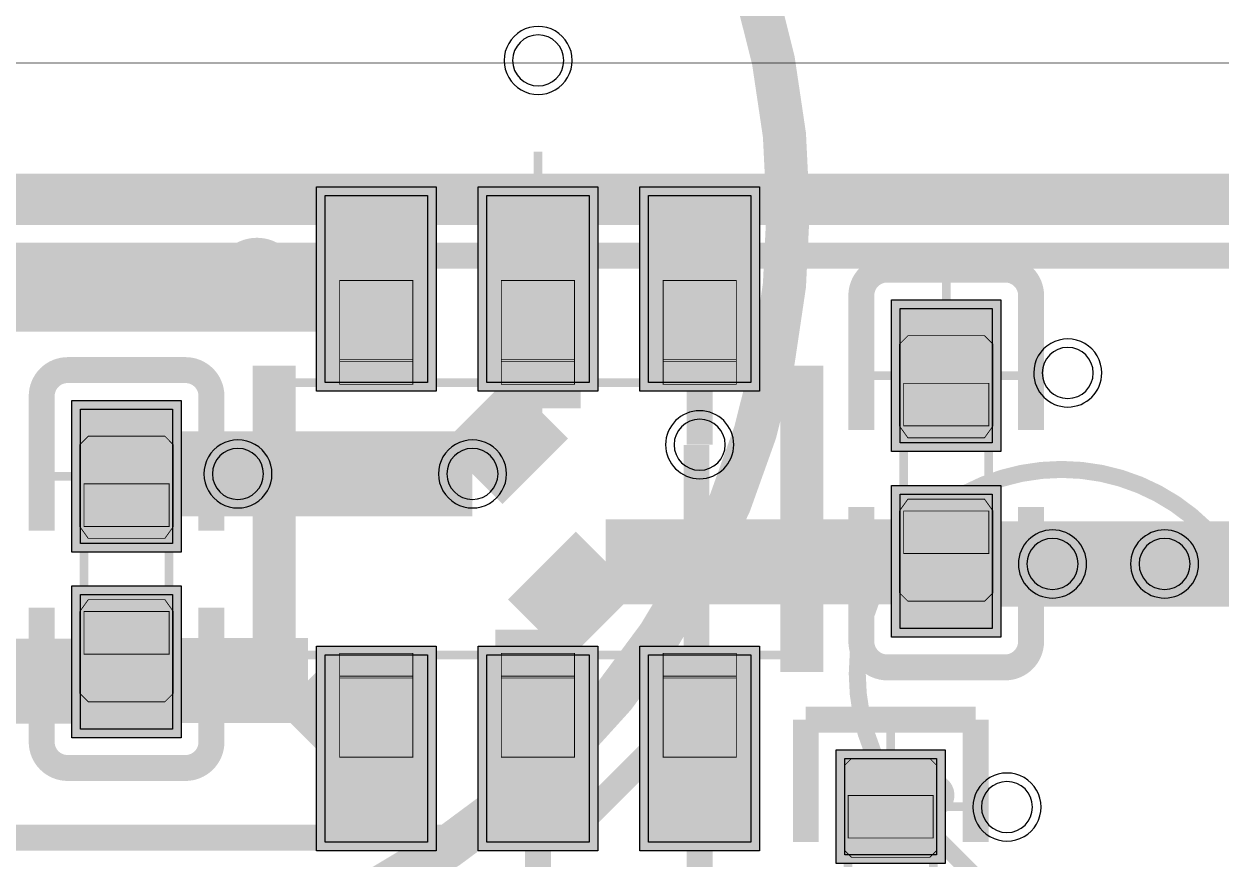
# Model space of a CAD drawing. Header units: millimetres. Extents: x -3 to 238, y -92 to 6.
# Drawn here: x 120.91 to 127.94, y -32.9 to -27.99 of the extents above; entities that cross this region are included whole.
import ezdxf

# ---------------------------------------------------------------- set-up
doc = ezdxf.new("R2010")
doc.units = ezdxf.units.MM
doc.header["$MEASUREMENT"] = 0
for name, color, linetype, true_color in [('Bottom-Layer', 7, 'Continuous', 0x0000ff), ('Bottom-Paste-Mask-Layer', 7, 'Continuous', 0x800000), ('Bottom-Silkscreen-Layer', 7, 'Continuous', 0x66cc33), ('Bottom-Solder-Mask-Layer', 7, 'Continuous', 0xaa00ff), ('Component-Marking-Layer', 7, 'Continuous', 0x66ffcc), ('Component-Shape-Layer', 7, 'Continuous', 0x00cccc), ('Document-Layer', 7, 'Continuous', 0xffffff), ('Hole-Layer', 7, 'Continuous', 0x222222), ('Multi-Layer', 7, 'Continuous', 0xc0c0c0), ('Pin-Floating-Layer', 7, 'Continuous', 0xff99ff), ('Pin-Soldering-Layer', 7, 'Continuous', 0xcc9999), ('Top-Layer', 7, 'Continuous', 0xff0000)]:
    doc.layers.add(name, color=color, linetype=linetype, true_color=true_color)

msp = doc.modelspace()

# ---------------------------------------------------------------- hatches: boundary and pattern name
at = {"layer": 'Bottom-Layer'}
for points in [[(123.28077216154433, -30.096151892303798), (122.68077216154434, -30.096151892303798), (122.68077216154434, -28.996151892303804), (123.28077216154433, -28.996151892303804)], [(124.23073406146814, -30.096151892303798), (123.63073406146813, -30.096151892303798), (123.63073406146813, -28.996151892303804), (124.23073406146814, -28.996151892303804)], [(125.18069596139195, -30.096151892303798), (124.58069596139194, -30.096151892303798), (124.58069596139194, -28.996151892303804), (125.18069596139195, -28.996151892303804)], [(126.59889001778005, -30.45041910083821), (126.05888493776989, -30.45041910083821), (126.05888493776989, -29.660325120650256), (126.59889001778005, -29.660325120650256)], [(121.24384048768098, -30.25113030226061), (121.78384556769116, -30.25113030226061), (121.78384556769116, -31.041224282448564), (121.24384048768098, -31.041224282448564)], [(126.59889001778005, -31.54058928117858), (126.05888493776988, -31.54058928117858), (126.05888493776988, -30.750495300990625), (126.59889001778005, -30.750495300990625)], [(121.24384048768097, -31.341300482600964), (121.78384556769115, -31.341300482600964), (121.78384556769115, -32.13139446278892), (121.24384048768097, -32.13139446278892)], [(123.28077216154433, -32.7961772923546), (122.68077216154434, -32.7961772923546), (122.68077216154434, -31.6961772923546), (123.28077216154433, -31.6961772923546)], [(124.23073406146814, -32.7961772923546), (123.63073406146813, -32.7961772923546), (123.63073406146813, -31.6961772923546), (124.23073406146814, -31.6961772923546)], [(125.18069596139195, -32.7961772923546), (124.58069596139194, -32.7961772923546), (124.58069596139194, -31.6961772923546), (125.18069596139195, -31.6961772923546)], [(125.73264922529847, -32.304419608839225), (126.27265430530863, -32.304419608839225), (126.27265430530863, -32.87007874015748), (125.73264922529847, -32.87007874015748)]]:
    msp.add_hatch(color=256, dxfattribs=at).paths.add_polyline_path(points)
at = {"layer": 'Bottom-Paste-Mask-Layer'}
for points in [[(123.28077216154433, -30.096151892303798), (122.68077216154434, -30.096151892303798), (122.68077216154434, -28.996151892303804), (123.28077216154433, -28.996151892303804)], [(124.23073406146814, -30.096151892303798), (123.63073406146813, -30.096151892303798), (123.63073406146813, -28.996151892303804), (124.23073406146814, -28.996151892303804)], [(125.18069596139195, -30.096151892303798), (124.58069596139194, -30.096151892303798), (124.58069596139194, -28.996151892303804), (125.18069596139195, -28.996151892303804)], [(126.55390652781307, -29.820472440944886), (126.10389382778767, -29.820472440944886), (126.05390652781307, -29.870485140970285), (126.05390652781307, -30.350469900939807), (126.10389382778767, -30.420472440944884), (126.55390652781307, -30.420472440944884), (126.60389382778767, -30.350469900939807), (126.60389382778767, -29.870485140970285)], [(126.55390652781307, -29.820472440944886), (126.10389382778767, -29.820472440944886), (126.05390652781307, -29.870485140970285), (126.05390652781307, -30.350469900939807), (126.10389382778767, -30.420472440944884), (126.55390652781307, -30.420472440944884), (126.60389382778767, -30.350469900939807), (126.60389382778767, -29.870485140970285)], [(121.28882397764797, -31.01122682245365), (121.73883667767338, -31.01122682245365), (121.78882397764797, -30.941249682499368), (121.78882397764797, -30.461239522479048), (121.73883667767338, -30.41122682245365), (121.28882397764797, -30.41122682245365), (121.23883667767336, -30.461239522479048), (121.23883667767336, -30.941249682499368)], [(121.28882397764797, -31.01122682245365), (121.73883667767338, -31.01122682245365), (121.78882397764797, -30.941249682499368), (121.78882397764797, -30.461239522479048), (121.73883667767338, -30.41122682245365), (121.28882397764797, -30.41122682245365), (121.23883667767336, -30.461239522479048), (121.23883667767336, -30.941249682499368)], [(126.55390652781307, -30.780492760985528), (126.10389382778767, -30.780492760985528), (126.05390652781307, -30.850469900939807), (126.05390652781307, -31.330480060960127), (126.10389382778767, -31.380492760985526), (126.55390652781307, -31.380492760985526), (126.60389382778767, -31.330480060960127), (126.60389382778767, -30.850469900939807)], [(126.55390652781307, -30.780492760985528), (126.10389382778767, -30.780492760985528), (126.05390652781307, -30.850469900939807), (126.05390652781307, -31.330480060960127), (126.10389382778767, -31.380492760985526), (126.55390652781307, -31.380492760985526), (126.60389382778767, -31.330480060960127), (126.60389382778767, -30.850469900939807)], [(121.28882397764797, -31.97124714249429), (121.73883667767338, -31.97124714249429), (121.78882397764797, -31.92123444246889), (121.78882397764797, -31.441249682499368), (121.73883667767338, -31.37124714249429), (121.28882397764797, -31.37124714249429), (121.23883667767336, -31.441249682499368), (121.23883667767336, -31.92123444246889)], [(121.28882397764797, -31.97124714249429), (121.73883667767338, -31.97124714249429), (121.78882397764797, -31.92123444246889), (121.78882397764797, -31.441249682499368), (121.73883667767338, -31.37124714249429), (121.28882397764797, -31.37124714249429), (121.23883667767336, -31.441249682499368), (121.23883667767336, -31.92123444246889)], [(123.28077216154433, -32.7961772923546), (122.68077216154434, -32.7961772923546), (122.68077216154434, -31.6961772923546), (123.28077216154433, -31.6961772923546)], [(124.23073406146814, -32.7961772923546), (123.63073406146813, -32.7961772923546), (123.63073406146813, -31.6961772923546), (124.23073406146814, -31.6961772923546)], [(125.18069596139195, -32.7961772923546), (124.58069596139194, -32.7961772923546), (124.58069596139194, -31.6961772923546), (125.18069596139195, -31.6961772923546)], [(126.23264922529847, -32.885064770129546), (125.77265430530863, -32.885064770129546), (125.73264922529847, -32.845059690119385), (125.73264922529847, -32.34442468884938), (125.77265430530863, -32.304419608839225), (126.23264922529847, -32.304419608839225), (126.27265430530863, -32.34442468884938), (126.27265430530863, -32.845059690119385)], [(126.23264922529847, -32.885064770129546), (125.77265430530863, -32.885064770129546), (125.73264922529847, -32.845059690119385), (125.73264922529847, -32.34442468884938), (125.77265430530863, -32.304419608839225), (126.23264922529847, -32.304419608839225), (126.27265430530863, -32.34442468884938), (126.27265430530863, -32.845059690119385)]]:
    msp.add_hatch(color=256, dxfattribs=at).paths.add_polyline_path(points)
at = {"layer": 'Bottom-Solder-Mask-Layer'}
for points in [[(123.33177546355094, -30.147155194310404), (122.62976885953773, -30.147155194310404), (122.62976885953773, -28.945148590297194), (123.33177546355094, -28.945148590297194)], [(124.28173736347473, -30.147155194310404), (123.57973075946154, -30.147155194310404), (123.57973075946154, -28.945148590297194), (124.28173736347473, -28.945148590297194)], [(125.23169926339854, -30.147155194310404), (124.52969265938535, -30.147155194310404), (124.52969265938535, -28.945148590297194), (125.23169926339854, -28.945148590297194)], [(126.64969011938025, -30.50121920243841), (126.0080848361697, -30.50121920243841), (126.0080848361697, -29.609525019050057), (126.64969011938025, -29.609525019050057)], [(121.19304038608078, -30.20033020066041), (121.83464566929136, -30.20033020066041), (121.83464566929136, -31.092024384048766), (121.19304038608078, -31.092024384048766)], [(126.64969011938025, -31.59138938277878), (126.00808483616969, -31.59138938277878), (126.00808483616969, -30.699695199390423), (126.64969011938025, -30.699695199390423)], [(121.19304038608077, -31.290500381000765), (121.83464566929135, -31.290500381000765), (121.83464566929135, -32.18219456438912), (121.19304038608077, -32.18219456438912)], [(123.33177546355094, -32.847180594361205), (122.62976885953773, -32.847180594361205), (122.62976885953773, -31.645173990347992), (123.33177546355094, -31.645173990347992)], [(124.28173736347473, -32.847180594361205), (123.57973075946154, -32.847180594361205), (123.57973075946154, -31.645173990347992), (124.28173736347473, -31.645173990347992)], [(125.23169926339854, -32.847180594361205), (124.52969265938535, -32.847180594361205), (124.52969265938535, -31.645173990347992), (125.23169926339854, -31.645173990347992)], [(125.68184912369826, -32.25361950723902), (126.32345440690884, -32.25361950723902), (126.32345440690884, -32.92087884175768), (125.68184912369826, -32.92087884175768)]]:
    msp.add_hatch(color=256, dxfattribs=at).paths.add_polyline_path(points)
at = {"layer": 'Component-Marking-Layer'}
for points in [[(122.4207264414529, -29.49613919227839, 1), (122.54071628143257, -29.49613919227839, 1)], [(122.4207264414529, -29.49613919227839, 1), (122.54071628143257, -29.49613919227839, 1)], [(121.70386080772164, -30.691262382524766, 1), (121.8238506477013, -30.691262382524766, 1)], [(121.70386080772164, -30.691262382524766, 1), (121.8238506477013, -30.691262382524766, 1)], [(126.01887985775973, -31.10045720091441, 1), (126.1388696977394, -31.10045720091441, 1)], [(126.01887985775973, -31.10045720091441, 1), (126.1388696977394, -31.10045720091441, 1)], [(126.19261874523751, -32.52019304038609, 1), (126.3125577851156, -32.52019304038609, 1)], [(126.19261874523751, -32.52019304038609, 1), (126.3125577851156, -32.52019304038609, 1)]]:
    msp.add_hatch(color=256, dxfattribs=at).paths.add_polyline_path(points)
at = {"layer": 'Pin-Floating-Layer'}
for points in [[(123.19580899161801, -29.961188722377454), (122.76581153162309, -29.961188722377454), (122.76581153162309, -30.10619761239523), (123.19580899161801, -30.10619761239523)], [(123.19580899161801, -29.961188722377454), (122.76581153162309, -29.961188722377454), (122.76581153162309, -30.10619761239523), (123.19580899161801, -30.10619761239523)], [(124.1457708915418, -29.961188722377454), (123.71577343154688, -29.961188722377454), (123.71577343154688, -30.10619761239523), (124.1457708915418, -30.10619761239523)], [(124.1457708915418, -29.961188722377454), (123.71577343154688, -29.961188722377454), (123.71577343154688, -30.10619761239523), (124.1457708915418, -30.10619761239523)], [(125.0957327914656, -29.961188722377454), (124.66573533147069, -29.961188722377454), (124.66573533147069, -30.10619761239523), (125.0957327914656, -30.10619761239523)], [(125.0957327914656, -29.961188722377454), (124.66573533147069, -29.961188722377454), (124.66573533147069, -30.10619761239523), (125.0957327914656, -30.10619761239523)], [(122.76573533147068, -31.83114046228093), (123.19573279146559, -31.83114046228093), (123.19573279146559, -31.686131572263154), (122.76573533147068, -31.686131572263154)], [(122.76573533147068, -31.83114046228093), (123.19573279146559, -31.83114046228093), (123.19573279146559, -31.686131572263154), (122.76573533147068, -31.686131572263154)], [(123.71569723139447, -31.83114046228093), (124.1456946913894, -31.83114046228093), (124.1456946913894, -31.686131572263154), (123.71569723139447, -31.686131572263154)], [(123.71569723139447, -31.83114046228093), (124.1456946913894, -31.83114046228093), (124.1456946913894, -31.686131572263154), (123.71569723139447, -31.686131572263154)], [(124.66565913131828, -31.83114046228093), (125.0956565913132, -31.83114046228093), (125.0956565913132, -31.686131572263154), (124.66565913131828, -31.686131572263154)], [(124.66565913131828, -31.83114046228093), (125.0956565913132, -31.83114046228093), (125.0956565913132, -31.686131572263154), (124.66565913131828, -31.686131572263154)]]:
    msp.add_hatch(color=256, dxfattribs=at).paths.add_polyline_path(points)
at = {"layer": 'Pin-Soldering-Layer'}
for points in [[(122.76565913131827, -29.97114554229109), (123.1956565913132, -29.97114554229109), (123.1956565913132, -29.49613919227839), (122.76565913131827, -29.49613919227839)], [(122.76565913131827, -29.97114554229109), (123.1956565913132, -29.97114554229109), (123.1956565913132, -29.49613919227839), (122.76565913131827, -29.49613919227839)], [(123.71564643129288, -29.97114554229109), (124.1456692913386, -29.97114554229109), (124.1456692913386, -29.49613919227839), (123.71564643129288, -29.49613919227839)], [(123.71564643129288, -29.97114554229109), (124.1456692913386, -29.97114554229109), (124.1456692913386, -29.49613919227839), (123.71564643129288, -29.49613919227839)], [(124.66565913131828, -29.97114554229109), (125.0956565913132, -29.97114554229109), (125.0956565913132, -29.49613919227839), (124.66565913131828, -29.49613919227839)], [(124.66565913131828, -29.97114554229109), (125.0956565913132, -29.97114554229109), (125.0956565913132, -29.49613919227839), (124.66565913131828, -29.49613919227839)], [(126.07887477774956, -30.100457200914406), (126.57890017780038, -30.100457200914406), (126.57890017780038, -30.350444500889004), (126.07887477774956, -30.350444500889004)], [(126.07887477774956, -30.100457200914406), (126.57890017780038, -30.100457200914406), (126.57890017780038, -30.350444500889004), (126.07887477774956, -30.350444500889004)], [(121.76385572771147, -30.691262382524766), (121.26383032766066, -30.691262382524766), (121.26383032766066, -30.941249682499368), (121.76385572771147, -30.941249682499368)], [(121.76385572771147, -30.691262382524766), (121.26383032766066, -30.691262382524766), (121.26383032766066, -30.941249682499368), (121.76385572771147, -30.941249682499368)], [(126.07887477774956, -31.10045720091441), (126.57890017780038, -31.10045720091441), (126.57890017780038, -30.850469900939807), (126.07887477774956, -30.850469900939807)], [(126.07887477774956, -31.10045720091441), (126.57890017780038, -31.10045720091441), (126.57890017780038, -30.850469900939807), (126.07887477774956, -30.850469900939807)], [(121.76385572771147, -31.69126238252477), (121.26383032766066, -31.69126238252477), (121.26383032766066, -31.44127508255017), (121.76385572771147, -31.44127508255017)], [(121.76385572771147, -31.69126238252477), (121.26383032766066, -31.69126238252477), (121.26383032766066, -31.44127508255017), (121.76385572771147, -31.44127508255017)], [(122.76565913131827, -31.82113284226569), (123.1956565913132, -31.82113284226569), (123.1956565913132, -32.296139192278396), (122.76565913131827, -32.296139192278396)], [(122.76565913131827, -31.82113284226569), (123.1956565913132, -31.82113284226569), (123.1956565913132, -32.296139192278396), (122.76565913131827, -32.296139192278396)], [(123.71564643129288, -31.82113284226569), (124.1456692913386, -31.82113284226569), (124.1456692913386, -32.296139192278396), (123.71564643129288, -32.296139192278396)], [(123.71564643129288, -31.82113284226569), (124.1456692913386, -31.82113284226569), (124.1456692913386, -32.296139192278396), (123.71564643129288, -32.296139192278396)], [(124.66565913131828, -31.82113284226569), (125.0956565913132, -31.82113284226569), (125.0956565913132, -32.296139192278396), (124.66565913131828, -32.296139192278396)], [(124.66565913131828, -31.82113284226569), (125.0956565913132, -31.82113284226569), (125.0956565913132, -32.296139192278396), (124.66565913131828, -32.296139192278396)], [(125.75261366522736, -32.771145542291094), (126.25263906527815, -32.771145542291094), (126.25263906527815, -32.52115824231649), (125.75261366522736, -32.52115824231649)], [(125.75261366522736, -32.771145542291094), (126.25263906527815, -32.771145542291094), (126.25263906527815, -32.52115824231649), (125.75261366522736, -32.52115824231649)]]:
    msp.add_hatch(color=256, dxfattribs=at).paths.add_polyline_path(points)

# ---------------------------------------------------------------- linework, layer by layer
at = {"layer": 'Bottom-Layer', "const_width": 0.005080010160020321}
msp.add_lwpolyline([(81.49210820421642, -36.28792227584455), (81.49210820421642, -28.418056896113793, -0.414), (81.69210820421641, -28.218056896113787), (146.3193548387097, -28.21805689611379, -0.414), (146.51935483870972, -28.41805689611379), (146.51935483870972, -36.28792227584455, -0.414), (146.3193548387097, -36.487922275844554), (81.69210820421641, -36.487922275844554, -0.414)], format="xyb", close=True, dxfattribs=at)
at = {"layer": 'Bottom-Layer'}
for points, const_width in [([(123.93073406146814, -28.998691897383814), (123.93073406146814, -28.73961137922278)], 0.05080010160020321), ([(122.98077216154434, -29.54615189230379), (119.02853441706885, -29.54615189230379)], 0.5), ([(123.93073406146814, -29.54615189230379), (123.93073406146814, -30.247574295148592)], 0.5), ([(126.32888747777497, -29.662865125730267), (126.32888747777497, -29.403784607569232)], 0.05080010160020321), ([(124.88060198120397, -30.460965201930406), (124.88060198120397, -29.546245872491745)], 0.15200152400304803), ([(123.93073406146814, -30.247574295148592), (123.5458470916942, -30.632461264922533)], 0.5), ([(123.93073406146814, -30.093611887223783), (123.93073406146814, -30.352692405384822)], 0.05080010160020321), ([(126.0614249428499, -30.05537211074423), (125.80234442468885, -30.055372110744234)], 0.05080010160020321), ([(126.59635001270004, -30.05537211074423), (126.85543053086109, -30.055372110744234)], 0.05080010160020321), ([(121.52755905511813, -30.632461264922533), (121.51384302768606, -30.646177292354587)], 0.5), ([(122.16804165608332, -30.632461264922533), (121.52755905511813, -30.632461264922533)], 0.5), ([(123.5458470916942, -30.632461264922533), (122.16804165608332, -30.632461264922533)], 0.5), ([(121.24638049276099, -30.646177292354587), (120.98729997459996, -30.646177292354587)], 0.05080010160020321), ([(121.78130556261115, -30.646177292354587), (122.04038608077218, -30.646177292354587)], 0.05080010160020321), ([(123.93073406146814, -31.54686309372619), (124.32914147828298, -31.148455676911357)], 0.5), ([(124.32914147828298, -31.148455676911357), (126.11494284988572, -31.148455676911357)], 0.5), ([(126.34481076962156, -31.16146558293117), (126.32888747777497, -31.14554229108459)], 0.5), ([(126.95327152654308, -31.16146558293117), (126.34481076962156, -31.16146558293117)], 0.5), ([(127.61172212344428, -31.16146558293117), (126.95327152654308, -31.16146558293117)], 0.5), ([(123.93073406146814, -32.24617729235459), (123.93073406146814, -31.54686309372619)], 0.5), ([(121.4002184404369, -31.849972059944122), (121.51384302768606, -31.73634747269495)], 0.5), ([(121.52367284734571, -31.746177292354588), (121.51384302768606, -31.73634747269495)], 0.5), ([(119.02468884937772, -31.849972059944122), (121.4002184404369, -31.849972059944122)], 0.5), ([(122.5802946405893, -31.84569977139955), (121.53408940817882, -31.84569977139955)], 0.5), ([(122.98077216154434, -32.24617729235459), (122.5802946405893, -31.84569977139955)], 0.5), ([(126.00265176530355, -32.30695961391923), (126.00265176530355, -32.0478790957582)], 0.05080010160020321), ([(123.93073406146814, -32.24617729235459), (123.93073406146814, -33.27896875793752)], 0.15200152400304803), ([(124.88069596139194, -32.24617729235459), (124.88069596139194, -33.363296926593854)], 0.15200152400304803), ([(126.27011430022863, -32.58724917449835), (126.52919481838966, -32.58724917449835)], 0.05080010160020321)]:
    msp.add_lwpolyline(points, dxfattribs=dict(at, const_width=const_width))
for points in [[(123.28077216154433, -30.096151892303798), (122.68077216154434, -30.096151892303798), (122.68077216154434, -28.996151892303804), (123.28077216154433, -28.996151892303804)], [(124.23073406146814, -30.096151892303798), (123.63073406146813, -30.096151892303798), (123.63073406146813, -28.996151892303804), (124.23073406146814, -28.996151892303804)], [(125.18069596139195, -30.096151892303798), (124.58069596139194, -30.096151892303798), (124.58069596139194, -28.996151892303804), (125.18069596139195, -28.996151892303804)], [(126.59889001778005, -30.45041910083821), (126.05888493776989, -30.45041910083821), (126.05888493776989, -29.660325120650256), (126.59889001778005, -29.660325120650256)], [(121.24384048768098, -30.25113030226061), (121.78384556769116, -30.25113030226061), (121.78384556769116, -31.041224282448564), (121.24384048768098, -31.041224282448564)], [(126.59889001778005, -31.54058928117858), (126.05888493776988, -31.54058928117858), (126.05888493776988, -30.750495300990625), (126.59889001778005, -30.750495300990625)], [(121.24384048768097, -31.341300482600964), (121.78384556769115, -31.341300482600964), (121.78384556769115, -32.13139446278892), (121.24384048768097, -32.13139446278892)], [(123.28077216154433, -32.7961772923546), (122.68077216154434, -32.7961772923546), (122.68077216154434, -31.6961772923546), (123.28077216154433, -31.6961772923546)], [(124.23073406146814, -32.7961772923546), (123.63073406146813, -32.7961772923546), (123.63073406146813, -31.6961772923546), (124.23073406146814, -31.6961772923546)], [(125.18069596139195, -32.7961772923546), (124.58069596139194, -32.7961772923546), (124.58069596139194, -31.6961772923546), (125.18069596139195, -31.6961772923546)], [(125.73264922529847, -32.304419608839225), (126.27265430530863, -32.304419608839225), (126.27265430530863, -32.87007874015748), (125.73264922529847, -32.87007874015748)]]:
    msp.add_lwpolyline(points, close=True, dxfattribs=at)
at = {"layer": 'Bottom-Paste-Mask-Layer'}
for points in [[(123.28077216154433, -30.096151892303798), (122.68077216154434, -30.096151892303798), (122.68077216154434, -28.996151892303804), (123.28077216154433, -28.996151892303804)], [(124.23073406146814, -30.096151892303798), (123.63073406146813, -30.096151892303798), (123.63073406146813, -28.996151892303804), (124.23073406146814, -28.996151892303804)], [(125.18069596139195, -30.096151892303798), (124.58069596139194, -30.096151892303798), (124.58069596139194, -28.996151892303804), (125.18069596139195, -28.996151892303804)], [(123.28077216154433, -32.7961772923546), (122.68077216154434, -32.7961772923546), (122.68077216154434, -31.6961772923546), (123.28077216154433, -31.6961772923546)], [(124.23073406146814, -32.7961772923546), (123.63073406146813, -32.7961772923546), (123.63073406146813, -31.6961772923546), (124.23073406146814, -31.6961772923546)], [(125.18069596139195, -32.7961772923546), (124.58069596139194, -32.7961772923546), (124.58069596139194, -31.6961772923546), (125.18069596139195, -31.6961772923546)]]:
    msp.add_lwpolyline(points, close=True, dxfattribs=at)
at = {"layer": 'Bottom-Paste-Mask-Layer', "const_width": 0.005080010160020321}
for points in [[(126.55390652781307, -29.820472440944886), (126.10389382778767, -29.820472440944886), (126.05390652781307, -29.870485140970285), (126.05390652781307, -30.350469900939807), (126.10389382778767, -30.420472440944884), (126.55390652781307, -30.420472440944884), (126.60389382778767, -30.350469900939807), (126.60389382778767, -29.870485140970285)], [(126.55390652781307, -29.820472440944886), (126.10389382778767, -29.820472440944886), (126.05390652781307, -29.870485140970285), (126.05390652781307, -30.350469900939807), (126.10389382778767, -30.420472440944884), (126.55390652781307, -30.420472440944884), (126.60389382778767, -30.350469900939807), (126.60389382778767, -29.870485140970285)], [(121.28882397764797, -31.01122682245365), (121.73883667767338, -31.01122682245365), (121.78882397764797, -30.941249682499368), (121.78882397764797, -30.461239522479048), (121.73883667767338, -30.41122682245365), (121.28882397764797, -30.41122682245365), (121.23883667767336, -30.461239522479048), (121.23883667767336, -30.941249682499368)], [(121.28882397764797, -31.01122682245365), (121.73883667767338, -31.01122682245365), (121.78882397764797, -30.941249682499368), (121.78882397764797, -30.461239522479048), (121.73883667767338, -30.41122682245365), (121.28882397764797, -30.41122682245365), (121.23883667767336, -30.461239522479048), (121.23883667767336, -30.941249682499368)], [(126.55390652781307, -30.780492760985528), (126.10389382778767, -30.780492760985528), (126.05390652781307, -30.850469900939807), (126.05390652781307, -31.330480060960127), (126.10389382778767, -31.380492760985526), (126.55390652781307, -31.380492760985526), (126.60389382778767, -31.330480060960127), (126.60389382778767, -30.850469900939807)], [(126.55390652781307, -30.780492760985528), (126.10389382778767, -30.780492760985528), (126.05390652781307, -30.850469900939807), (126.05390652781307, -31.330480060960127), (126.10389382778767, -31.380492760985526), (126.55390652781307, -31.380492760985526), (126.60389382778767, -31.330480060960127), (126.60389382778767, -30.850469900939807)], [(121.28882397764797, -31.97124714249429), (121.73883667767338, -31.97124714249429), (121.78882397764797, -31.92123444246889), (121.78882397764797, -31.441249682499368), (121.73883667767338, -31.37124714249429), (121.28882397764797, -31.37124714249429), (121.23883667767336, -31.441249682499368), (121.23883667767336, -31.92123444246889)], [(121.28882397764797, -31.97124714249429), (121.73883667767338, -31.97124714249429), (121.78882397764797, -31.92123444246889), (121.78882397764797, -31.441249682499368), (121.73883667767338, -31.37124714249429), (121.28882397764797, -31.37124714249429), (121.23883667767336, -31.441249682499368), (121.23883667767336, -31.92123444246889)], [(126.23264922529847, -32.885064770129546), (125.77265430530863, -32.885064770129546), (125.73264922529847, -32.845059690119385), (125.73264922529847, -32.34442468884938), (125.77265430530863, -32.304419608839225), (126.23264922529847, -32.304419608839225), (126.27265430530863, -32.34442468884938), (126.27265430530863, -32.845059690119385)], [(126.23264922529847, -32.885064770129546), (125.77265430530863, -32.885064770129546), (125.73264922529847, -32.845059690119385), (125.73264922529847, -32.34442468884938), (125.77265430530863, -32.304419608839225), (126.23264922529847, -32.304419608839225), (126.27265430530863, -32.34442468884938), (126.27265430530863, -32.845059690119385)]]:
    msp.add_lwpolyline(points, close=True, dxfattribs=at)
at = {"layer": 'Bottom-Silkscreen-Layer', "const_width": 0.25400050800101603}
msp.add_lwpolyline([(122.15273050546102, -29.499161798323602, 1), (122.40673101346205, -29.499161798323602, 1)], format="xyb", close=True, dxfattribs=at)
msp.add_lwpolyline([(122.15273050546102, -29.499161798323602, 1), (122.40673101346205, -29.499161798323602, 1)], format="xyb", close=True, dxfattribs=at)
at = {"layer": 'Bottom-Silkscreen-Layer', "const_width": 0.15240030480060962}
for points in [[(125.83028448056898, -29.58415036830074, -0.414), (125.98268478536959, -29.431750063500132)], [(125.83028448056898, -29.58415036830074, -0.414), (125.98268478536959, -29.431750063500132)], [(126.67509017018035, -29.431750063500132, -0.414), (126.82749047498098, -29.58415036830074)], [(126.67509017018035, -29.431750063500132, -0.414), (126.82749047498098, -29.58415036830074)], [(121.16764033528068, -30.022555245110496, 0.414), (121.01524003048006, -30.174955549911104)], [(121.16764033528068, -30.022555245110496, 0.414), (121.01524003048006, -30.174955549911104)], [(122.01244602489207, -30.174955549911104, 0.414), (121.86004572009145, -30.022555245110496)], [(122.01244602489207, -30.174955549911104, 0.414), (121.86004572009145, -30.022555245110496)], [(125.83028448056898, -31.61676403352807, 0.414), (125.98268478536959, -31.76916433832868)], [(125.83028448056898, -31.61676403352807, 0.414), (125.98268478536959, -31.76916433832868)], [(126.67509017018035, -31.76916433832868, 0.414), (126.82749047498098, -31.61676403352807)], [(126.67509017018035, -31.76916433832868, 0.414), (126.82749047498098, -31.61676403352807)], [(121.16764033528068, -32.35996951993904, -0.414), (121.01524003048006, -32.207569215138435)], [(121.16764033528068, -32.35996951993904, -0.414), (121.01524003048006, -32.207569215138435)], [(122.01244602489207, -32.207569215138435, -0.414), (121.86004572009145, -32.35996951993904)], [(122.01244602489207, -32.207569215138435, -0.414), (121.86004572009145, -32.35996951993904)]]:
    msp.add_lwpolyline(points, format="xyb", dxfattribs=at)
at = {"layer": 'Bottom-Silkscreen-Layer'}
for points, const_width in [([(125.98268478536959, -29.43175006350013), (126.67509017018035, -29.43175006350013)], 0.15240030480060962), ([(125.98268478536959, -29.43175006350013), (126.67509017018035, -29.43175006350013)], 0.15240030480060962), ([(125.83028448056898, -30.374244348488702), (125.83028448056898, -29.58415036830074)], 0.15240030480060962), ([(125.83028448056898, -30.374244348488702), (125.83028448056898, -29.58415036830074)], 0.15240030480060962), ([(126.82749047498098, -29.58415036830074), (126.82749047498098, -30.374244348488702)], 0.15240030480060962), ([(126.82749047498098, -29.58415036830074), (126.82749047498098, -30.374244348488702)], 0.15240030480060962), ([(122.38061976123954, -31.79616459232919), (122.38061976123954, -29.99613919227839)], 0.25400050800101603), ([(122.38061976123954, -31.79616459232919), (122.38061976123954, -29.99613919227839)], 0.25400050800101603), ([(125.48064516129033, -31.79616459232919), (125.48064516129033, -29.99613919227839)], 0.25400050800101603), ([(125.48064516129033, -31.79616459232919), (125.48064516129033, -29.99613919227839)], 0.25400050800101603), ([(121.86004572009145, -30.022555245110492), (121.16764033528068, -30.022555245110492)], 0.15240030480060962), ([(121.86004572009145, -30.022555245110492), (121.16764033528068, -30.022555245110492)], 0.15240030480060962), ([(121.01524003048006, -30.174955549911104), (121.01524003048006, -30.965049530099062)], 0.15240030480060962), ([(121.01524003048006, -30.174955549911104), (121.01524003048006, -30.965049530099062)], 0.15240030480060962), ([(122.01244602489207, -30.965049530099062), (122.01244602489207, -30.174955549911104)], 0.15240030480060962), ([(122.01244602489207, -30.965049530099062), (122.01244602489207, -30.174955549911104)], 0.15240030480060962), ([(125.83028448056898, -30.826670053340113), (125.83028448056898, -31.61676403352807)], 0.15240030480060962), ([(125.83028448056898, -30.826670053340113), (125.83028448056898, -31.61676403352807)], 0.15240030480060962), ([(126.82749047498098, -31.61676403352807), (126.82749047498098, -30.826670053340113)], 0.15240030480060962), ([(126.82749047498098, -31.61676403352807), (126.82749047498098, -30.826670053340113)], 0.15240030480060962), ([(121.01524003048006, -32.207569215138435), (121.01524003048006, -31.417475234950476)], 0.15240030480060962), ([(121.01524003048006, -32.207569215138435), (121.01524003048006, -31.417475234950476)], 0.15240030480060962), ([(122.01244602489207, -31.417475234950476), (122.01244602489207, -32.207569215138435)], 0.15240030480060962), ([(122.01244602489207, -31.417475234950476), (122.01244602489207, -32.207569215138435)], 0.15240030480060962), ([(125.98268478536959, -31.769164338328682), (126.67509017018035, -31.769164338328682)], 0.15240030480060962), ([(125.98268478536959, -31.769164338328682), (126.67509017018035, -31.769164338328682)], 0.15240030480060962), ([(126.50125476250956, -32.075819151638306), (125.50404876809755, -32.075819151638306)], 0.15240030480060962), ([(125.50404876809755, -32.075819151638306), (125.50404876809755, -32.793853187706375)], 0.15240030480060962), ([(126.50125476250956, -32.075819151638306), (125.50404876809755, -32.075819151638306)], 0.15240030480060962), ([(125.50404876809755, -32.075819151638306), (125.50404876809755, -32.793853187706375)], 0.15240030480060962), ([(126.50125476250956, -32.793853187706375), (126.50125476250956, -32.075819151638306)], 0.15240030480060962), ([(126.50125476250956, -32.793853187706375), (126.50125476250956, -32.075819151638306)], 0.15240030480060962), ([(121.86004572009145, -32.35996951993904), (121.16764033528068, -32.35996951993904)], 0.15240030480060962), ([(121.86004572009145, -32.35996951993904), (121.16764033528068, -32.35996951993904)], 0.15240030480060962)]:
    msp.add_lwpolyline(points, dxfattribs=dict(at, const_width=const_width))
at = {"layer": 'Bottom-Solder-Mask-Layer'}
for points in [[(123.33177546355094, -30.147155194310404), (122.62976885953773, -30.147155194310404), (122.62976885953773, -28.945148590297194), (123.33177546355094, -28.945148590297194)], [(124.28173736347473, -30.147155194310404), (123.57973075946154, -30.147155194310404), (123.57973075946154, -28.945148590297194), (124.28173736347473, -28.945148590297194)], [(125.23169926339854, -30.147155194310404), (124.52969265938535, -30.147155194310404), (124.52969265938535, -28.945148590297194), (125.23169926339854, -28.945148590297194)], [(126.64969011938025, -30.50121920243841), (126.0080848361697, -30.50121920243841), (126.0080848361697, -29.609525019050057), (126.64969011938025, -29.609525019050057)], [(121.19304038608078, -30.20033020066041), (121.83464566929136, -30.20033020066041), (121.83464566929136, -31.092024384048766), (121.19304038608078, -31.092024384048766)], [(126.64969011938025, -31.59138938277878), (126.00808483616969, -31.59138938277878), (126.00808483616969, -30.699695199390423), (126.64969011938025, -30.699695199390423)], [(121.19304038608077, -31.290500381000765), (121.83464566929135, -31.290500381000765), (121.83464566929135, -32.18219456438912), (121.19304038608077, -32.18219456438912)], [(123.33177546355094, -32.847180594361205), (122.62976885953773, -32.847180594361205), (122.62976885953773, -31.645173990347992), (123.33177546355094, -31.645173990347992)], [(124.28173736347473, -32.847180594361205), (123.57973075946154, -32.847180594361205), (123.57973075946154, -31.645173990347992), (124.28173736347473, -31.645173990347992)], [(125.23169926339854, -32.847180594361205), (124.52969265938535, -32.847180594361205), (124.52969265938535, -31.645173990347992), (125.23169926339854, -31.645173990347992)], [(125.68184912369826, -32.25361950723902), (126.32345440690884, -32.25361950723902), (126.32345440690884, -32.92087884175768), (125.68184912369826, -32.92087884175768)]]:
    msp.add_lwpolyline(points, close=True, dxfattribs=at)
at = {"layer": 'Component-Marking-Layer', "const_width": 0.1290325161295484}
for points in [[(122.4207264414529, -29.496139192268007, 1), (122.54071628143257, -29.496139192287675), (122.54071628143257, -29.496139192288776, 1), (122.4207264414529, -29.49613919226911)], [(122.4207264414529, -29.496139192268007, 1), (122.54071628143257, -29.496139192287675), (122.54071628143257, -29.496139192288776, 1), (122.4207264414529, -29.49613919226911)], [(121.70386080772163, -30.69126238251438, 1), (121.8238506477013, -30.69126238253405), (121.8238506477013, -30.69126238253515, 1), (121.70386080772163, -30.691262382515482)], [(121.70386080772163, -30.69126238251438, 1), (121.8238506477013, -30.69126238253405), (121.8238506477013, -30.69126238253515, 1), (121.70386080772163, -30.691262382515482)], [(126.01887985775973, -31.100457200904025, 1), (126.13886969773941, -31.100457200923692), (126.13886969773941, -31.100457200924794, 1), (126.01887985775973, -31.100457200905126)], [(126.01887985775973, -31.100457200904025, 1), (126.13886969773941, -31.100457200923692), (126.13886969773941, -31.100457200924794, 1), (126.01887985775973, -31.100457200905126)]]:
    msp.add_lwpolyline(points, format="xyb", dxfattribs=at)
msp.add_lwpolyline([(126.19261874523751, -32.52019304038609, 1), (126.3125577851156, -32.52019304038609, 1)], format="xyb", close=True, dxfattribs=at)
msp.add_lwpolyline([(126.19261874523751, -32.52019304038609, 1), (126.3125577851156, -32.52019304038609, 1)], format="xyb", close=True, dxfattribs=at)
at = {"layer": 'Component-Shape-Layer', "const_width": 0.05080010160020321}
for points in [[(122.48073406146814, -31.696164592329193), (125.38073406146813, -31.69616459232919), (125.38073406146813, -30.09616459232919), (122.48073406146814, -30.096164592329192)], [(122.48073406146814, -31.696164592329193), (125.38073406146813, -31.69616459232919), (125.38073406146813, -30.09616459232919), (122.48073406146814, -30.096164592329192)], [(126.07887477774956, -31.10045720091441), (126.57890017780038, -31.10045720091441), (126.57890017780038, -30.100457200914406), (126.07887477774956, -30.100457200914406)], [(126.07887477774956, -31.10045720091441), (126.57890017780038, -31.10045720091441), (126.57890017780038, -30.100457200914406), (126.07887477774956, -30.100457200914406)], [(121.76385572771147, -30.691262382524766), (121.26383032766066, -30.691262382524766), (121.26383032766066, -31.69126238252477), (121.76385572771147, -31.69126238252477)], [(121.76385572771147, -30.691262382524766), (121.26383032766066, -30.691262382524766), (121.26383032766066, -31.69126238252477), (121.76385572771147, -31.69126238252477)], [(126.25263906527815, -32.520066040132086), (125.75263906527815, -32.520066040132086), (125.75263906527815, -33.520066040132086), (126.25263906527815, -33.520066040132086)], [(126.25263906527815, -32.520066040132086), (125.75263906527815, -32.520066040132086), (125.75263906527815, -33.520066040132086), (126.25263906527815, -33.520066040132086)]]:
    msp.add_lwpolyline(points, close=True, dxfattribs=at)
at = {"layer": 'Document-Layer'}
for points, const_width in [([(120.9002413004826, -24.583048006096018), (107.70021590043181, -24.583048006096018, 1), (107.70021590043181, -33.58306832613666), (120.9002413004826, -33.58306832613666, 1)], 0.25400050800101603), ([(107.69980695961395, -33.54911607823217), (120.89983235966474, -33.54911607823217, 1), (120.89983235966474, -24.5490982981966), (107.69980695961395, -24.5490982981966, 1)], 0.1), ([(122.88069596139194, -29.49611379222759, 1), (123.08084836169674, -29.49611379222759, 1)], 0.2), ([(122.88069596139194, -29.49611379222759, 1), (123.08084836169674, -29.49611379222759, 1)], 0.2), ([(127.854856489713, -30.95755143510288, 1), (126.15779781559566, -32.654612649225314), (129.69433070866143, -36.19114554229108, 1), (131.39138938277878, -34.49408432816866)], 0.1)]:
    msp.add_lwpolyline(points, format="xyb", close=True, dxfattribs=dict(at, const_width=const_width))
at = {"layer": 'Document-Layer', "const_width": 0.15000000000000002}
for points in [[(133.35024892049785, -29.050040640081285), (114.30024638049278, -29.050040640081285)], [(133.35024892049785, -29.050040640081285), (114.30024638049278, -29.050040640081285)], [(114.30024638049278, -29.050076200152404), (133.35024892049785, -29.050076200152404)], [(114.30024638049278, -29.050076200152404), (133.35024892049785, -29.050076200152404)]]:
    msp.add_lwpolyline(points, dxfattribs=at)
at = {"layer": 'Hole-Layer'}
for points in [[(123.78185166370335, -28.203421386842777, 1), (124.08185166370335, -28.203421386842777, 1)], [(126.89289814579631, -30.039448818897643, 1), (127.1928981457963, -30.039448818897643, 1)], [(124.73060198120398, -30.460965201930406, 1), (125.03060198120397, -30.460965201930406, 1)], [(122.01804165608333, -30.632461264922533, 1), (122.31804165608332, -30.632461264922533, 1)], [(123.3958470916942, -30.632461264922533, 1), (123.69584709169419, -30.632461264922533, 1)], [(126.80327152654307, -31.16146558293117, 1), (127.10327152654308, -31.16146558293117, 1)], [(127.46172212344428, -31.16146558293117, 1), (127.76172212344429, -31.16146558293117, 1)], [(126.53589281178564, -32.58948691897384, 1), (126.83589281178564, -32.58948691897384, 1)]]:
    msp.add_lwpolyline(points, format="xyb", close=True, dxfattribs=at)
at = {"layer": 'Multi-Layer'}
for points in [[(123.73185166370335, -28.203421386782885, 1), (124.13185166370334, -28.203421386856252), (124.13185166370334, -28.203421386902665, 1), (123.73185166370335, -28.203421386829298)], [(126.84289814579631, -30.03944881883775, 1), (127.2428981457963, -30.03944881891112), (127.2428981457963, -30.03944881895753, 1), (126.84289814579631, -30.039448818884164)], [(124.68060198120398, -30.46096520187052, 1), (125.08060198120397, -30.460965201943885), (125.08060198120397, -30.460965201990298, 1), (124.68060198120398, -30.460965201916927)], [(121.96804165608333, -30.63246126486264, 1), (122.36804165608332, -30.632461264936012), (122.36804165608332, -30.63246126498242, 1), (121.96804165608333, -30.632461264909054)], [(123.3458470916942, -30.63246126486264, 1), (123.74584709169419, -30.632461264936012), (123.74584709169419, -30.63246126498242, 1), (123.3458470916942, -30.632461264909054)], [(126.75327152654307, -31.161465582871283, 1), (127.15327152654308, -31.16146558294465), (127.15327152654308, -31.161465582991063, 1), (126.75327152654307, -31.161465582917693)], [(127.41172212344428, -31.161465582871283, 1), (127.81172212344428, -31.16146558294465), (127.81172212344428, -31.161465582991063, 1), (127.41172212344428, -31.161465582917693)], [(126.48589281178565, -32.589486918913956, 1), (126.88589281178564, -32.58948691898732), (126.88589281178564, -32.58948691903373, 1), (126.48589281178565, -32.58948691896037)]]:
    msp.add_lwpolyline(points, format="xyb", dxfattribs=at)
at = {"layer": 'Pin-Floating-Layer', "const_width": 0.005080010160020321}
for points in [[(123.19580899161801, -29.961188722377454), (122.76581153162309, -29.961188722377454), (122.76581153162309, -30.10619761239523), (123.19580899161801, -30.10619761239523)], [(123.19580899161801, -29.961188722377454), (122.76581153162309, -29.961188722377454), (122.76581153162309, -30.10619761239523), (123.19580899161801, -30.10619761239523)], [(124.1457708915418, -29.961188722377454), (123.71577343154688, -29.961188722377454), (123.71577343154688, -30.10619761239523), (124.1457708915418, -30.10619761239523)], [(124.1457708915418, -29.961188722377454), (123.71577343154688, -29.961188722377454), (123.71577343154688, -30.10619761239523), (124.1457708915418, -30.10619761239523)], [(125.0957327914656, -29.961188722377454), (124.66573533147069, -29.961188722377454), (124.66573533147069, -30.10619761239523), (125.0957327914656, -30.10619761239523)], [(125.0957327914656, -29.961188722377454), (124.66573533147069, -29.961188722377454), (124.66573533147069, -30.10619761239523), (125.0957327914656, -30.10619761239523)], [(122.76573533147068, -31.83114046228093), (123.19573279146559, -31.83114046228093), (123.19573279146559, -31.686131572263154), (122.76573533147068, -31.686131572263154)], [(122.76573533147068, -31.83114046228093), (123.19573279146559, -31.83114046228093), (123.19573279146559, -31.686131572263154), (122.76573533147068, -31.686131572263154)], [(123.71569723139447, -31.83114046228093), (124.1456946913894, -31.83114046228093), (124.1456946913894, -31.686131572263154), (123.71569723139447, -31.686131572263154)], [(123.71569723139447, -31.83114046228093), (124.1456946913894, -31.83114046228093), (124.1456946913894, -31.686131572263154), (123.71569723139447, -31.686131572263154)], [(124.66565913131828, -31.83114046228093), (125.0956565913132, -31.83114046228093), (125.0956565913132, -31.686131572263154), (124.66565913131828, -31.686131572263154)], [(124.66565913131828, -31.83114046228093), (125.0956565913132, -31.83114046228093), (125.0956565913132, -31.686131572263154), (124.66565913131828, -31.686131572263154)]]:
    msp.add_lwpolyline(points, close=True, dxfattribs=at)
at = {"layer": 'Pin-Soldering-Layer', "const_width": 0.005080010160020321}
for points in [[(122.76565913131827, -29.97114554229109), (123.1956565913132, -29.97114554229109), (123.1956565913132, -29.49613919227839), (122.76565913131827, -29.49613919227839)], [(122.76565913131827, -29.97114554229109), (123.1956565913132, -29.97114554229109), (123.1956565913132, -29.49613919227839), (122.76565913131827, -29.49613919227839)], [(123.71564643129288, -29.97114554229109), (124.1456692913386, -29.97114554229109), (124.1456692913386, -29.49613919227839), (123.71564643129288, -29.49613919227839)], [(123.71564643129288, -29.97114554229109), (124.1456692913386, -29.97114554229109), (124.1456692913386, -29.49613919227839), (123.71564643129288, -29.49613919227839)], [(124.66565913131828, -29.97114554229109), (125.0956565913132, -29.97114554229109), (125.0956565913132, -29.49613919227839), (124.66565913131828, -29.49613919227839)], [(124.66565913131828, -29.97114554229109), (125.0956565913132, -29.97114554229109), (125.0956565913132, -29.49613919227839), (124.66565913131828, -29.49613919227839)], [(126.07887477774956, -30.100457200914406), (126.57890017780038, -30.100457200914406), (126.57890017780038, -30.350444500889004), (126.07887477774956, -30.350444500889004)], [(126.07887477774956, -30.100457200914406), (126.57890017780038, -30.100457200914406), (126.57890017780038, -30.350444500889004), (126.07887477774956, -30.350444500889004)], [(121.76385572771147, -30.691262382524766), (121.26383032766066, -30.691262382524766), (121.26383032766066, -30.941249682499368), (121.76385572771147, -30.941249682499368)], [(121.76385572771147, -30.691262382524766), (121.26383032766066, -30.691262382524766), (121.26383032766066, -30.941249682499368), (121.76385572771147, -30.941249682499368)], [(126.07887477774956, -31.10045720091441), (126.57890017780038, -31.10045720091441), (126.57890017780038, -30.850469900939807), (126.07887477774956, -30.850469900939807)], [(126.07887477774956, -31.10045720091441), (126.57890017780038, -31.10045720091441), (126.57890017780038, -30.850469900939807), (126.07887477774956, -30.850469900939807)], [(121.76385572771147, -31.69126238252477), (121.26383032766066, -31.69126238252477), (121.26383032766066, -31.44127508255017), (121.76385572771147, -31.44127508255017)], [(121.76385572771147, -31.69126238252477), (121.26383032766066, -31.69126238252477), (121.26383032766066, -31.44127508255017), (121.76385572771147, -31.44127508255017)], [(122.76565913131827, -31.82113284226569), (123.1956565913132, -31.82113284226569), (123.1956565913132, -32.296139192278396), (122.76565913131827, -32.296139192278396)], [(122.76565913131827, -31.82113284226569), (123.1956565913132, -31.82113284226569), (123.1956565913132, -32.296139192278396), (122.76565913131827, -32.296139192278396)], [(123.71564643129288, -31.82113284226569), (124.1456692913386, -31.82113284226569), (124.1456692913386, -32.296139192278396), (123.71564643129288, -32.296139192278396)], [(123.71564643129288, -31.82113284226569), (124.1456692913386, -31.82113284226569), (124.1456692913386, -32.296139192278396), (123.71564643129288, -32.296139192278396)], [(124.66565913131828, -31.82113284226569), (125.0956565913132, -31.82113284226569), (125.0956565913132, -32.296139192278396), (124.66565913131828, -32.296139192278396)], [(124.66565913131828, -31.82113284226569), (125.0956565913132, -31.82113284226569), (125.0956565913132, -32.296139192278396), (124.66565913131828, -32.296139192278396)], [(125.75261366522736, -32.771145542291094), (126.25263906527815, -32.771145542291094), (126.25263906527815, -32.52115824231649), (125.75261366522736, -32.52115824231649)], [(125.75261366522736, -32.771145542291094), (126.25263906527815, -32.771145542291094), (126.25263906527815, -32.52115824231649), (125.75261366522736, -32.52115824231649)]]:
    msp.add_lwpolyline(points, close=True, dxfattribs=at)
at = {"layer": 'Top-Layer', "const_width": 0.005080010160020321}
msp.add_lwpolyline([(81.49216408432818, -36.28792227584455), (81.49216408432818, -28.418056896113793, -0.414), (81.69216408432818, -28.218056896113787), (146.31941071882144, -28.21805689611379, -0.414), (146.51941071882143, -28.41805689611379), (146.51941071882143, -36.28792227584455, -0.414), (146.31941071882144, -36.487922275844554), (81.69216408432818, -36.487922275844554, -0.414)], format="xyb", close=True, dxfattribs=at)
at = {"layer": 'Top-Layer'}
for points, const_width in [([(134.64201168402337, -29.019433578867165), (38.760579121158244, -29.019433578867165)], 0.30000000000000004), ([(134.5049072898146, -29.350434340868684), (87.69631191262384, -29.350434340868684)], 0.15200152400304803), ([(124.8618313436627, -30.462430784861574), (124.8618313436627, -31.99872491744984)], 0.15200152400304803), ([(127.61172212344428, -31.16146558293117), (126.94089662179326, -31.16146558293117)], 0.5), ([(136.5800406400813, -31.16146558293117), (127.61172212344428, -31.16146558293117)], 0.5), ([(124.8618313436627, -31.99872491744984), (124.09070612141227, -32.76985013970028)], 0.15200152400304803), ([(124.09070612141227, -32.76985013970028), (118.41025908051816, -32.76985013970028)], 0.15200152400304803)]:
    msp.add_lwpolyline(points, dxfattribs=dict(at, const_width=const_width))

doc.saveas('drawing.dxf')
